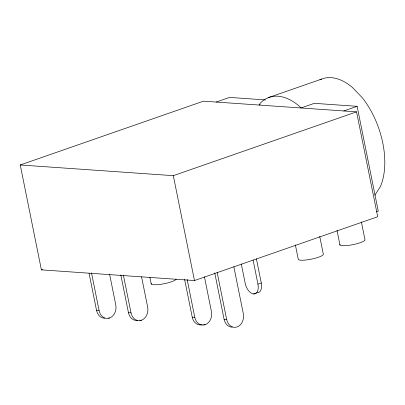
<?xml version="1.0" encoding="UTF-8"?>
<svg xmlns="http://www.w3.org/2000/svg" width="405" height="405" viewBox="0 0 405 405"><rect width="100%" height="100%" fill="white"/><g stroke="black" fill="none" stroke-linecap="round" stroke-linejoin="round"><path stroke-width="0.61" d="M374.873 195.175L380.351 186.654A65.23 36.885 70.8 0 0 362.465 97.949L352.396 87.419A65.23 36.885 70.8 0 0 319.965 79.831M20.25 164.977L203.487 101.164L356.552 111.851L377.698 216.736L194.466 280.549L41.396 269.862L20.25 164.977L173.315 175.669L356.552 111.851M216.24 102.055L229.569 97.413L265.447 99.919M268.307 97.656L321.61 79.091M260.207 104.637L259.048 105.042L260.187 103.27A65.23 36.885 70.8 0 1 299.092 105.983L300.991 107.973L314.315 103.331L357.124 106.318L378.27 211.202L376.534 211.805M343.794 110.96L357.124 106.318M41.396 269.862L42.591 269.447M241.314 264.04L245.187 283.242A10.692 6.045 70.8 0 0 253.641 293.969A10.692 6.045 70.8 0 0 257.945 284.133L261.276 282.974L256.406 258.815M253.641 293.969L256.416 293.002M89.065 273.309L96.562 310.473L99.114 310.65A10.692 8.571 -86 0 0 109.512 318.031A10.692 8.571 -86 0 0 115.769 304.849L109.649 274.499M120.832 274.914L128.451 312.7L131.002 312.878A10.692 8.571 -86 0 0 141.401 320.259A10.692 8.571 -86 0 0 147.658 307.076L141.537 276.726M184.609 279.369L192.228 317.156L194.78 317.333A10.692 8.571 -86 0 0 205.178 324.714A10.692 8.571 -86 0 0 211.435 311.531L204.444 276.843M214.746 272.924L224.117 319.378L226.668 319.56A10.692 8.571 -86 0 0 237.072 326.941A10.692 8.571 -86 0 0 243.324 313.759L233.832 266.682M108.494 317.96L109.512 318.031M139.872 320.152L141.401 320.259M203.649 324.608L205.178 324.714M361.382 221.92L364.915 239.461A12.833 2.491 -11.4 0 1 352.421 244.752A12.833 2.491 -11.4 0 1 339.957 244.291M337.026 230.44L339.952 244.959M319.732 236.424L323.271 253.965A12.833 2.491 -11.4 0 1 312.422 258.916A12.833 2.491 -11.4 0 1 298.308 259.463L295.382 244.944M253.074 259.975L257.945 284.133M217.176 272.484L226.668 319.56M173.315 175.669L194.466 280.549M187.161 279.546L194.78 317.333M149.901 277.359L151.242 284.016M123.383 275.091L131.002 312.878M91.495 272.864L99.114 310.65M176.2 279.182A12.833 2.491 -11.4 0 1 162.066 284.108A12.833 2.491 -11.4 0 1 151.242 283.348M104.738 318.254A10.692 8.571 -86 0 1 96.562 310.473M137.746 320.37A10.692 8.571 -86 0 1 128.451 312.7M202.085 324.704A10.692 8.571 -86 0 1 192.228 317.156M232.293 327.164A10.692 8.571 -86 0 1 224.117 319.378M261.276 282.974A10.692 6.045 70.8 0 1 256.973 292.81"/></g></svg>
